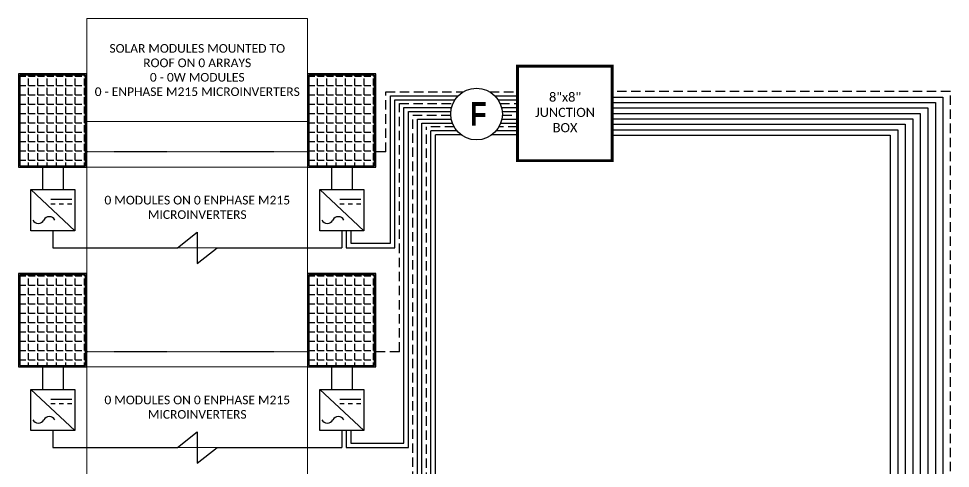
# Model space of a CAD drawing. Header units: feet. Extents: x 24463 to 25062, y 15298 to 15875.
# Drawn here: x 24687.9 to 25060, y 15695.4 to 15874.9 of the extents above; entities that cross this region are included whole.
import ezdxf

# ---------------------------------------------------------------- set-up
doc = ezdxf.new("R2010")
doc.units = ezdxf.units.FT
doc.header["$MEASUREMENT"] = 0
doc.linetypes.add('HIDDEN', pattern=[0.375, 0.25, -0.125])
doc.layers.add('TEXT', color=7, linetype='Continuous')
doc.styles.add('ONE LINE TXT', font='techb___.ttf')
doc.styles.get("Standard").update_dxf_attribs({"font": 'calibri.ttf'})

# ---------------------------------------------------------------- blocks, each defined once
blk = doc.blocks.new('*T27')
at = {"layer": 'Defpoints', "color": 8, "linetype": 'ByBlock', "lineweight": 0, "transparency": 16777216}
for p, q in [((0, 0), (88.16386767174117, 0)), ((0, 0), (0, -330.2104453285792)), ((88.16386767174117, 0), (88.16386767174117, -330.2104453285792)), ((0, -41.07609801769286), (88.16386767174117, -41.07609801769286)), ((0, -59.23865719003152), (88.16386767174117, -59.23865719003152)), ((0, -91.46009300948572), (88.16386767174117, -91.46009300948572)), ((0, -138.9917883161197), (88.16386767174117, -138.9917883161197)), ((0, -171.2132241355685), (88.16386767174117, -171.2132241355685)), ((0, -218.7449194422024), (88.16386767174117, -218.7449194422024)), ((0, -250.9663552616548), (88.16386767174117, -250.9663552616548)), ((0, -297.9890095091287), (88.16386767174117, -297.9890095091287)), ((0, -330.2104453285792), (88.16386767174117, -330.2104453285792))]:
    blk.add_line(p, q, dxfattribs=at)
at = {"color": 0, "linetype": 'Continuous', "transparency": 16777216, "char_height": 3.454398339822651, "width": 83.57399169750818, "attachment_point": 5}
for s, insert in [('{\\fCalibri|b0|i0|c0;SOLAR MODULES MOUNTED TO ROOF ON 0 ARRAYS^J0 - 0W MODULES^J0 - ENPHASE M215 MICROINVERTERS', (44.08193383587059, -20.53804900884643)), ('{\\fCalibri|b0|i0|c0;', (44.08193383587059, -50.15737760386401)), ('{\\fCalibri|b0|i0|c0;0 MODULES ON 0 ENPHASE M215 MICROINVERTERS', (44.08193383587059, -75.34937509975862)), ('{\\fCalibri|b0|i0|c0;', (44.08193383587059, -115.2259406628018)), ('{\\fCalibri|b0|i0|c0;0 MODULES ON 0 ENPHASE M215 MICROINVERTERS', (44.08193383587059, -155.1025062258432)), ('{\\fCalibri|b0|i0|c0;', (44.08193383587059, -194.9790717888845)), ('{\\fCalibri|b0|i0|c0;0 MODULES ON 0 ENPHASE M215 MICROINVERTERS', (44.08193383587059, -234.8556373519295)), ('{\\fCalibri|b0|i0|c0;', (44.08193383587059, -274.4776823853917)), ('{\\fCalibri|b0|i0|c0;0 MODULES ON 0 ENPHASE M215 MICROINVERTERS', (44.08193383587059, -314.0997274188539))]:
    blk.add_mtext(s, dxfattribs=dict(at, insert=insert))
blk = doc.blocks.new('8x8box')
at = {"lineweight": 50, "const_width": 1.185332763664635}
blk.add_lwpolyline([(37.78118564276792, 0), (0, 0), (0, 37.78118564293254), (37.78118564276792, 37.78118564293254)], close=True, dxfattribs=at)
at = {"color": 1, "insert": (19.03384073957204, 19.25851695775782), "char_height": 3.65759824216516, "attachment_point": 5}
blk.add_mtext_dynamic_manual_height_columns('8"x8"  JUNCTION BOX ', width=0.4766917546635341, gutter_width=7.170123602891181, heights=[0], dxfattribs=at)

msp = doc.modelspace()

# ---------------------------------------------------------------- hatches: boundary and pattern name
at = {"linetype": 'Continuous'}
h = msp.add_hatch(dxfattribs=at)
h.set_pattern_fill('ANGLE', color=256, scale=13.54666015616726)
h.set_pattern_definition([(0, (24751.37669846287, 3834.078723730599), (0, 3.725331542945997), [2.709332031233452, -1.015999511712544]), (90, (24751.37669846287, 3834.078723730599), (-3.725331542945997, 2.281107674915743e-16), [2.709332031233452, -1.015999511712544])])
h.paths.add_polyline_path([(24688.36531859911, 15852.37604243401), (24688.36531859911, 15816.19308030874), (24714.60322958156, 15816.19308030874), (24714.60322958156, 15852.37604243401)])
h = msp.add_hatch(dxfattribs=at)
h.set_pattern_fill('ANGLE', color=256, scale=13.54666015616726)
h.set_pattern_definition([(0, (24866.7965592355, 3834.078723730599), (0, 3.725331542945997), [2.709332031233452, -1.015999511712544]), (90, (24866.7965592355, 3834.078723730599), (-3.725331542945997, 2.281107674915743e-16), [2.709332031233452, -1.015999511712544])])
h.paths.add_polyline_path([(24803.78517937175, 15852.37604243401), (24803.78517937175, 15816.19308030874), (24830.02309035435, 15816.19308030874), (24830.02309035435, 15852.37604243401)])
h = msp.add_hatch(dxfattribs=at)
h.set_pattern_fill('ANGLE', color=256, scale=13.54666015616726)
h.set_pattern_definition([(0, (24751.37669846287, 3754.325592604304), (0, 3.725331542945997), [2.709332031233452, -1.015999511712544]), (90, (24751.37669846287, 3754.325592604304), (-3.725331542945997, 2.281107674915743e-16), [2.709332031233452, -1.015999511712544])])
h.paths.add_polyline_path([(24688.36531859911, 15772.62291130771), (24688.36531859911, 15736.43994918294), (24714.60322958156, 15736.43994918294), (24714.60322958156, 15772.62291130771)])
h = msp.add_hatch(dxfattribs=at)
h.set_pattern_fill('ANGLE', color=256, scale=13.54666015616726)
h.set_pattern_definition([(0, (24866.7965592355, 3754.325592604304), (0, 3.725331542945997), [2.709332031233452, -1.015999511712544]), (90, (24866.7965592355, 3754.325592604304), (-3.725331542945997, 2.281107674915743e-16), [2.709332031233452, -1.015999511712544])])
h.paths.add_polyline_path([(24803.78517937175, 15772.62291130771), (24803.78517937175, 15736.43994918294), (24830.02309035435, 15736.43994918294), (24830.02309035435, 15772.62291130771)])

# ---------------------------------------------------------------- linework, layer by layer
at = {"color": 92, "linetype": 'HIDDEN', "ltscale": 15}
for p, q in [((24834.50340210788, 15845.66284197175), (24865.38133497312, 15845.66284197175)), ((24834.50340210788, 15821.73280728763), (24834.50340210788, 15845.66284197175)), ((24876.07286372956, 15845.66284197175), (24887.06059629653, 15845.66284197175)), ((24839.90977546008, 15841.00182316812), (24861.29065451328, 15841.00182316812)), ((24839.90977546008, 15741.97967616183), (24839.90977546008, 15841.00182316812)), ((24880.1635441894, 15841.00182316812), (24887.06059629653, 15841.00182316812)), ((24845.3161488122, 15836.3408043648), (24860.42828422528, 15836.34080436479)), ((24845.3161488122, 15662.22654503553), (24845.3161488122, 15836.3408043648)), ((24881.0259144774, 15836.34080436479), (24887.06059629653, 15836.34080436479)), ((24861.80328277715, 15831.67978556146), (24850.72252216432, 15831.67978556146)), ((24850.72252216432, 15583.07419290694), (24850.72252216432, 15831.67978556146)), ((24887.06059629653, 15831.67978556146), (24879.65091592553, 15831.67978556146)), ((24834.50340210788, 15821.73280728763), (24830.53213141355, 15821.73280728763)), ((24839.90977546008, 15741.97967616183), (24830.53213141355, 15741.97967616183))]:
    msp.add_line(p, q, dxfattribs=at)
at = {"color": 10, "linetype": 'Continuous'}
for p, q in [((24836.30552655872, 15844.10916903662), (24863.40853204374, 15844.10916903662)), ((24836.30552655872, 15785.26472788099), (24836.30552655872, 15844.10916903662)), ((24878.04566665894, 15844.10916903662), (24887.06059629653, 15844.10916903662)), ((24924.8417819393, 15843.64306715705), (25056.9656856885, 15843.64306715703)), ((25056.9656856885, 15843.64306715703), (25056.96568568928, 15497.38166086224)), ((24841.71189991084, 15839.44815023389), (24860.74975880916, 15839.44815023389)), ((24841.71189991084, 15705.51159675502), (24841.71189991084, 15839.44815023389)), ((24880.70443989352, 15839.44815023389), (24887.06059629653, 15839.44815023389)), ((24924.8417819393, 15839.29278294061), (25050.9656856885, 15839.29278294058)), ((25050.9656856885, 15839.29278294058), (25050.96568568928, 15497.38166086224)), ((24847.11827326296, 15834.78713143055), (24860.6234847213, 15834.78713143055)), ((24847.11827326296, 15625.75846562873), (24847.11827326296, 15834.78713143055)), ((24880.83071398138, 15834.78713143055), (24887.06059629653, 15834.78713143055)), ((24924.8417819393, 15834.94249872422), (25044.96568568849, 15834.94249872419)), ((25044.96568568849, 15834.94249872419), (25044.96568568928, 15497.38166086224)), ((24862.9060674294, 15830.12611262752), (24852.52464661516, 15830.12611262752)), ((24852.52464661516, 15546.51437556204), (24852.52464661516, 15830.12611262752)), ((24887.06059629653, 15830.12611262752), (24878.54813127328, 15830.12611262752)), ((24924.8417819393, 15830.59221450775), (25038.96568568855, 15830.59221450775)), ((25038.96568568855, 15830.59221450775), (25038.96568568928, 15497.38166086224)), ((24820.50838376449, 15785.26472788099), (24836.30552655872, 15785.26472788099)), ((24820.50838376449, 15705.51159675502), (24841.71189991084, 15705.51159675502))]:
    msp.add_line(p, q, dxfattribs=at)
at = {"linetype": 'Continuous'}
for p, q in [((24838.1076510094, 15842.55549610266), (24862.14118886427, 15842.55549610266)), ((24838.1076510094, 15783.46260343014), (24838.1076510094, 15842.55549610266)), ((24879.31300983841, 15842.55549610266), (24887.06059629653, 15842.55549610266)), ((24843.51402436152, 15837.89447729934), (24860.46940183995, 15837.89447729934)), ((24843.51402436152, 15703.70947230418), (24843.51402436152, 15837.89447729934)), ((24880.98479686274, 15837.89447729934), (24887.06059629653, 15837.89447729934)), ((24848.92039771363, 15833.233458496), (24861.06932191507, 15833.23345849601)), ((24848.92039771363, 15623.95634117821), (24848.92039771363, 15833.233458496)), ((24880.38487678762, 15833.23345849601), (24887.06059629653, 15833.23345849601)), ((24864.57285047622, 15828.57243969298), (24854.32677106584, 15828.57243969298)), ((24854.32677106584, 15544.71225111119), (24854.32677106584, 15828.57243969298)), ((24887.06059629653, 15828.57243969298), (24876.88134822647, 15828.57243969298)), ((24697.33172439351, 15815.68403924963), (24697.33172439351, 15806.67346960739)), ((24705.63682378716, 15815.68403924963), (24705.63682378716, 15806.67346960739)), ((24812.75158516614, 15815.68403924963), (24812.75158516614, 15806.67346960739)), ((24821.05668455996, 15815.68403924963), (24821.05668455996, 15806.67346960739)), ((24692.66164436114, 15806.67346960739), (24710.30690381953, 15806.67346960739)), ((24692.66164436114, 15790.28147023527), (24692.66164436114, 15806.67346960739)), ((24692.66164436114, 15806.67346960739), (24710.30690381953, 15790.28147023527)), ((24710.30690381953, 15806.67346960739), (24710.30690381953, 15790.28147023527)), ((24808.08150513377, 15806.67346960739), (24825.72676459225, 15806.67346960739)), ((24808.08150513377, 15790.28147023527), (24808.08150513377, 15806.67346960739)), ((24808.08150513377, 15806.67346960739), (24825.72676459225, 15790.28147023527)), ((24825.72676459225, 15806.67346960739), (24825.72676459225, 15790.28147023527)), ((24710.30690381953, 15790.28147023527), (24692.66164436114, 15790.28147023527)), ((24825.72676459225, 15790.28147023527), (24808.08150513377, 15790.28147023527)), ((24818.70625931381, 15783.46260343014), (24838.1076510094, 15783.46260343014)), ((24697.33172439351, 15735.93090812366), (24697.33172439351, 15726.9203384811)), ((24705.63682378716, 15735.93090812366), (24705.63682378716, 15726.9203384811)), ((24812.75158516614, 15735.93090812366), (24812.75158516614, 15726.9203384811)), ((24821.05668455996, 15735.93090812366), (24821.05668455996, 15726.9203384811)), ((24692.66164436114, 15726.9203384811), (24710.30690381953, 15726.9203384811)), ((24692.66164436114, 15710.52833910897), (24692.66164436114, 15726.9203384811)), ((24692.66164436114, 15726.9203384811), (24710.30690381953, 15710.52833910897)), ((24710.30690381953, 15726.9203384811), (24710.30690381953, 15710.52833910897)), ((24808.08150513377, 15726.9203384811), (24825.72676459225, 15726.9203384811)), ((24808.08150513377, 15710.52833910897), (24808.08150513377, 15726.9203384811)), ((24808.08150513377, 15726.9203384811), (24825.72676459225, 15710.52833910897)), ((24825.72676459225, 15726.9203384811), (24825.72676459225, 15710.52833910897)), ((24710.30690381953, 15710.52833910897), (24692.66164436114, 15710.52833910897)), ((24825.72676459225, 15710.52833910897), (24808.08150513377, 15710.52833910897)), ((24818.70625931381, 15703.70947230418), (24843.51402436152, 15703.70947230418))]:
    msp.add_line(p, q, dxfattribs=at)
at = {"color": 7, "linetype": 'Continuous'}
for p, q in [((24924.8417819393, 15841.46792504883), (25053.9656856884, 15841.46792504883)), ((25053.9656856884, 15841.46792504883), (25053.96568568928, 15497.38166086224)), ((24924.8417819393, 15837.11764083237), (25047.96568568843, 15837.11764083237)), ((25047.96568568843, 15837.11764083237), (25047.96568568928, 15497.38166086224)), ((24924.8417819393, 15832.76735661598), (25041.96568568846, 15832.76735661598)), ((25041.96568568846, 15832.76735661598), (25041.96568568928, 15497.38166086224)), ((24924.8417819393, 15828.41707239952), (25035.96568568845, 15828.41707239953)), ((25035.96568568845, 15828.41707239953), (25035.96568568928, 15497.38166086224)), ((24709.08468119852, 15802.68028383714), (24700.69068560608, 15802.68028383714)), ((24702.44465999661, 15800.86493424922), (24700.69068560608, 15800.86493424922)), ((24705.76467059748, 15800.86493424922), (24704.01069620703, 15800.86493424922)), ((24709.08468119852, 15800.86493424922), (24707.33070680807, 15800.86493424922)), ((24824.50454197115, 15802.68028383714), (24816.11054637871, 15802.68028383714)), ((24817.86452076932, 15800.86493424922), (24816.11054637871, 15800.86493424922)), ((24821.18453137019, 15800.86493424922), (24819.43055697983, 15800.86493424922)), ((24824.50454197115, 15800.86493424922), (24822.7505675807, 15800.86493424922)), ((24751.23800940409, 15783.46260343014), (24759.19420447665, 15789.72677437891)), ((24759.19420447665, 15789.72677437891), (24759.19420447665, 15777.19843248154)), ((24759.19420447665, 15777.19843248154), (24767.15039954938, 15783.46260343014)), ((24709.08468119852, 15722.92715271134), (24700.69068560608, 15722.92715271134)), ((24824.50454197115, 15722.92715271134), (24816.11054637871, 15722.92715271134)), ((24702.44465999661, 15721.11180312308), (24700.69068560608, 15721.11180312308)), ((24705.76467059748, 15721.11180312308), (24704.01069620703, 15721.11180312308)), ((24709.08468119852, 15721.11180312308), (24707.33070680807, 15721.11180312308)), ((24817.86452076932, 15721.11180312308), (24816.11054637871, 15721.11180312308)), ((24821.18453137019, 15721.11180312308), (24819.43055697983, 15721.11180312308)), ((24824.50454197115, 15721.11180312308), (24822.7505675807, 15721.11180312308)), ((24751.23800940409, 15703.70947230418), (24759.19420447665, 15709.97364325278)), ((24759.19420447665, 15709.97364325278), (24759.19420447665, 15697.44530135557)), ((24759.19420447665, 15697.44530135557), (24767.15039954938, 15703.70947230418))]:
    msp.add_line(p, q, dxfattribs=at)
at = {"linetype": 'Continuous', "flags": 128}
for points in [[(24687.85627753983, 15852.88508349296), (24687.85627753983, 15815.68403924963), (24715.11227064084, 15815.68403924963), (24715.11227064084, 15852.88508349296), (24687.85627753983, 15852.88508349296)], [(24803.27613831255, 15852.88508349296), (24803.27613831255, 15815.68403924963), (24830.53213141347, 15815.68403924963), (24830.53213141347, 15852.88508349296), (24803.27613831255, 15852.88508349296)], [(24701.48427409033, 15790.28147023527), (24701.48427409033, 15783.46260343014)], [(24816.90413486313, 15790.28147023527), (24816.90413486313, 15783.46260343014)], [(24818.70625931381, 15790.28147023527), (24818.70625931381, 15783.46260343014)], [(24701.48427409033, 15783.46260343014), (24751.23800940409, 15783.46260343014)], [(24767.15039954938, 15783.46260343014), (24816.90413486313, 15783.46260343014)], [(24687.85627753983, 15773.13195236682), (24687.85627753983, 15735.93090812366), (24715.11227064084, 15735.93090812366), (24715.11227064084, 15773.13195236682), (24687.85627753983, 15773.13195236682)], [(24803.27613831255, 15773.13195236682), (24803.27613831255, 15735.93090812366), (24830.53213141347, 15735.93090812366), (24830.53213141347, 15773.13195236682), (24803.27613831255, 15773.13195236682)], [(24701.48427409033, 15710.52833910897), (24701.48427409033, 15703.70947230418)], [(24816.90413486313, 15710.52833910897), (24816.90413486313, 15703.70947230418)], [(24818.70625931381, 15710.52833910897), (24818.70625931381, 15703.70947230418)], [(24701.48427409033, 15703.70947230418), (24751.23800940409, 15703.70947230418)], [(24767.15039954938, 15703.70947230418), (24816.90413486313, 15703.70947230418)]]:
    msp.add_lwpolyline(points, dxfattribs=at)
for points in [[(24688.36531859911, 15852.37604243401), (24688.36531859911, 15816.19308030874), (24714.60322958156, 15816.19308030874), (24714.60322958156, 15852.37604243401)], [(24803.78517937175, 15852.37604243401), (24803.78517937175, 15816.19308030874), (24830.02309035435, 15816.19308030874), (24830.02309035435, 15852.37604243401)], [(24688.36531859911, 15772.62291130771), (24688.36531859911, 15736.43994918294), (24714.60322958156, 15736.43994918294), (24714.60322958156, 15772.62291130771)], [(24803.78517937175, 15772.62291130771), (24803.78517937175, 15736.43994918294), (24830.02309035435, 15736.43994918294), (24830.02309035435, 15772.62291130771)]]:
    msp.add_lwpolyline(points, close=True, dxfattribs=at)
at = {"color": 92, "linetype": 'HIDDEN', "ltscale": 0.3, "flags": 128}
for points in [[(24803.27613831255, 15821.73280728763), (24715.11227064076, 15821.73280728763)], [(24803.27613831255, 15741.97967616183), (24715.11227064076, 15741.97967616183)]]:
    msp.add_lwpolyline(points, dxfattribs=at)
at = {"color": 10, "linetype": 'Continuous', "flags": 128}
for points in [[(24820.50838376449, 15790.28147023527), (24820.50838376449, 15785.26472788099)], [(24820.50838376449, 15710.52833910897), (24820.50838376449, 15705.51159675502)]]:
    msp.add_lwpolyline(points, dxfattribs=at)
at = {"color": 7, "linetype": 'Continuous'}
msp.add_circle((24870.72709935134, 15836.84562902487), 10.31118038529826, dxfattribs=at)
at = {"linetype": 'Continuous'}
for centre, start, end in [((24695.72613835832, 15795.68914807125), 207.663922584712, 332.3360774152879), ((24700.11262294518, 15793.38971437028), 27.66392258471203, 152.336077415288), ((24811.14599913112, 15795.68914807125), 207.663922584712, 332.3360774152879), ((24815.53248371781, 15793.38971437028), 27.66392258471203, 152.336077415288), ((24695.72613835832, 15715.93601694545), 207.663922584712, 332.3360774152879), ((24700.11262294518, 15713.63658324431), 27.66392258471203, 152.336077415288), ((24811.14599913112, 15715.93601694545), 207.663922584712, 332.3360774152879), ((24815.53248371781, 15713.63658324431), 27.66392258471203, 152.336077415288)]:
    msp.add_arc(centre, 2.476319970034579, start, end, dxfattribs=at)
at = {"layer": 'TEXT', "color": 92, "linetype": 'HIDDEN', "ltscale": 15}
for p, q in [((25059.96568568864, 15845.81820926523), (24924.8417819393, 15845.81820926524)), ((25059.96568568928, 15497.38166086224), (25059.96568568864, 15845.81820926523))]:
    msp.add_line(p, q, dxfattribs=at)

# ---------------------------------------------------------------- block references
msp.add_blockref('*T27', (24715.11227064076, 15874.92269643981))
at = {"color": 7}
msp.add_blockref('8x8box', (24887.06059629653, 15818.2270480109), dxfattribs=at)

# ---------------------------------------------------------------- texts
at = {"color": 1, "linetype": 'Continuous', "insert": (24868.17837071979, 15841.63603350742), "char_height": 9.383282677011772, "attachment_point": 1, "style": 'ONE LINE TXT'}
msp.add_mtext_dynamic_manual_height_columns('{\\W1;\\C256;F}', width=0.138532783265864, gutter_width=2.131672445536665, heights=[0], dxfattribs=at)

doc.saveas('drawing.dxf')
